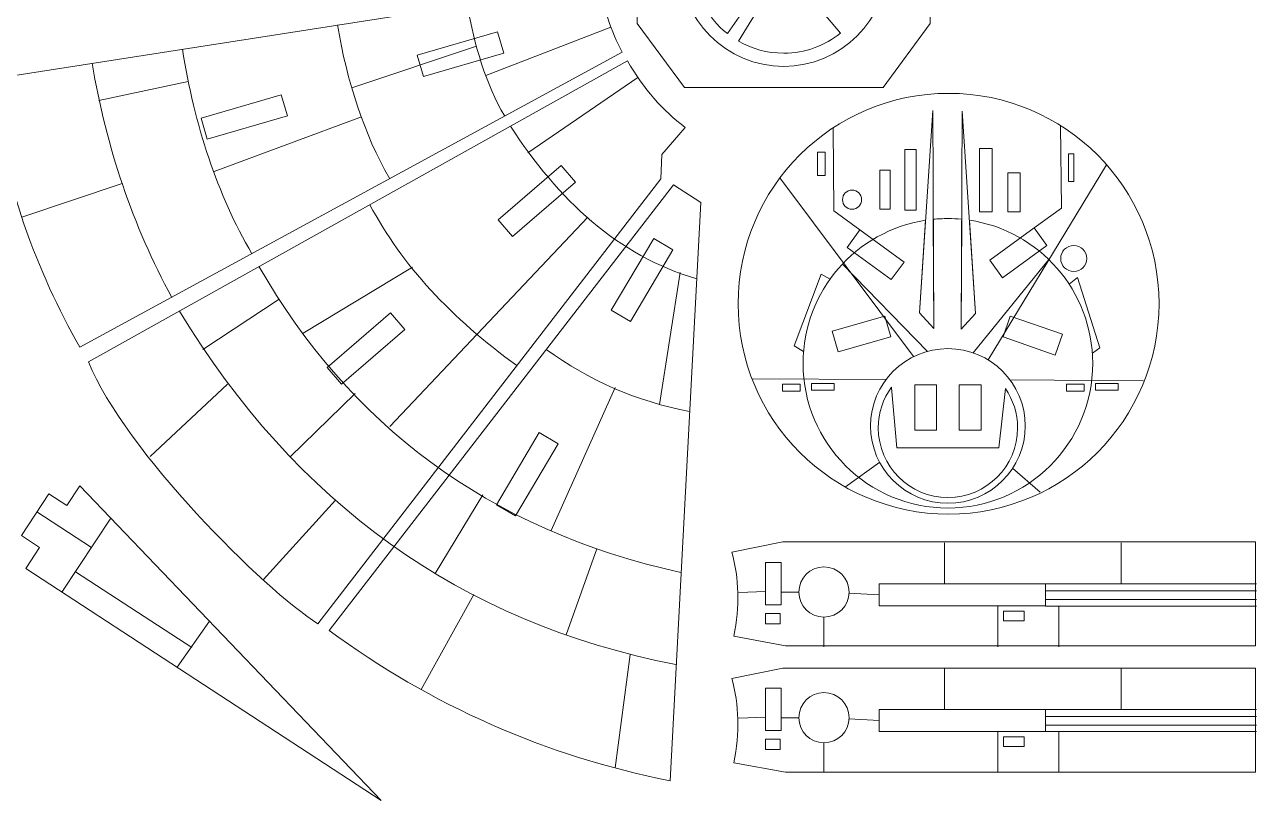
# Model space of a CAD drawing. Header units: millimetres. Extents: x -90 to 387, y 0 to 275.
# Drawn here: x 5.5 to 193.7, y 0 to 118.6 of the extents above; entities that cross this region are included whole.
import ezdxf

# ---------------------------------------------------------------- set-up
doc = ezdxf.new("R2010")
doc.units = ezdxf.units.MM
doc.layers.add('Layer 1', color=7, linetype='Continuous')

msp = doc.modelspace()

# ---------------------------------------------------------------- linework, layer by layer
at = {"layer": 'Layer 1', "color": 114, "lineweight": 20}
for points in [[(126.61, 95.51), (127.8, 95.51), (127.8, 99.08), (126.61, 99.08), (126.61, 95.51)], [(139.97, 90.21), (141.69, 90.21), (141.69, 99.47), (139.97, 99.47), (139.97, 90.21)], [(151.35, 89.95), (153.33, 89.95), (153.33, 99.61), (151.35, 99.61), (151.35, 89.95)], [(164.97, 94.58), (165.77, 94.58), (165.77, 98.81), (164.97, 98.81), (164.97, 94.58)], [(136.13, 90.35), (137.72, 90.35), (137.72, 96.3), (136.13, 96.3), (136.13, 90.35)], [(155.71, 89.95), (157.57, 89.95), (157.57, 95.9), (155.71, 95.9), (155.71, 89.95)], [(121.25, 62.56), (123.96, 62.56), (123.96, 63.62), (121.25, 63.62), (121.25, 62.56)], [(125.68, 62.7), (129.19, 62.7), (129.19, 63.69), (125.68, 63.69), (125.68, 62.7)], [(164.64, 62.56), (167.36, 62.56), (167.36, 63.62), (164.64, 63.62), (164.64, 62.56)], [(169.07, 62.7), (172.58, 62.7), (172.58, 63.69), (169.07, 63.69), (169.07, 62.7)]]:
    msp.add_lwpolyline(points, close=True, dxfattribs=at)
at = {"layer": 'Layer 1', "color": 240, "lineweight": 20}
for points in [[(141.47, 56.59), (144.81, 56.59), (144.81, 63.51), (141.47, 63.51), (141.47, 56.59)], [(148.28, 56.59), (151.62, 56.59), (151.62, 63.51), (148.28, 63.51), (148.28, 56.59)]]:
    msp.add_lwpolyline(points, close=True, dxfattribs=at)
at = {"layer": 'Layer 1', "color": 250, "lineweight": 20}
msp.add_ellipse((146.65, 75.9), major_axis=(0, 32.15), ratio=1, dxfattribs=at)
at = {"layer": 'Layer 1', "color": 114, "lineweight": 20}
for centre, major_axis in [((131.9, 91.8), (0, 1.46)), ((165.77, 82.81), (0, 1.99)), ((146.55, 57.22), (0, 11.82))]:
    msp.add_ellipse(centre, major_axis=major_axis, ratio=1, dxfattribs=at)
at = {"layer": 'Layer 1', "color": 250, "lineweight": 20}
for points, knots in [([(99.09, 137.58), (99.09, 137.58), (106.12, 147.12), (106.12, 147.12), (106.12, 147.12), (106.12, 147.12), (137.1, 147.12), (137.1, 147.12), (137.1, 147.12), (137.1, 147.12), (143.82, 138.01), (143.82, 138.01), (143.82, 138.01), (143.82, 138.01), (143.82, 118.72), (143.82, 118.72), (143.82, 118.72), (143.82, 118.72), (136.63, 108.96), (136.63, 108.96), (136.63, 108.96), (136.63, 108.96), (106.28, 108.96), (106.28, 108.96), (106.28, 108.96), (106.28, 108.96), (99.09, 118.72), (99.09, 118.72), (99.09, 118.72), (99.09, 118.72), (99.09, 137.58), (99.09, 137.58)], [0, 0, 0, 0, 0.111111, 0.111111, 0.111111, 0.111111, 0.222222, 0.222222, 0.222222, 0.222222, 0.333333, 0.333333, 0.333333, 0.333333, 0.444444, 0.444444, 0.444444, 0.444444, 0.555556, 0.555556, 0.555556, 0.555556, 0.666667, 0.666667, 0.666667, 0.666667, 0.777778, 0.777778, 0.777778, 0.777778, 1, 1, 1, 1]), ([(93.22, 124.74), (93.96, 121.08), (95.06, 117.57), (96.8, 114.33), (96.8, 114.33), (96.8, 114.33), (13.94, 69.24), (13.94, 69.24), (13.94, 69.24), (7.28, 80.85), (2.44, 94.3), (0, 110.18), (0, 110.18), (0, 110.18), (93.22, 124.74), (93.22, 124.74)], [0, 0, 0, 0, 0.2, 0.2, 0.2, 0.2, 0.4, 0.4, 0.4, 0.4, 0.6, 0.6, 0.6, 0.6, 1, 1, 1, 1]), ([(15.26, 67.01), (15.26, 67.01), (97.61, 113.01), (97.61, 113.01), (97.61, 113.01), (100.03, 108.75), (103, 105.42), (106.41, 102.82), (106.41, 102.82), (106.41, 102.82), (102.85, 98.7), (102.85, 98.7), (102.85, 98.7), (102.85, 98.7), (102.71, 94.98), (102.71, 94.98), (102.71, 94.98), (102.71, 94.98), (50.3, 26.99), (50.3, 26.99), (50.3, 26.99), (42.1, 32.14), (20.77, 53.38), (15.26, 67.01)], [0, 0, 0, 0, 0.142857, 0.142857, 0.142857, 0.142857, 0.285714, 0.285714, 0.285714, 0.285714, 0.428571, 0.428571, 0.428571, 0.428571, 0.571429, 0.571429, 0.571429, 0.571429, 0.714286, 0.714286, 0.714286, 0.714286, 1, 1, 1, 1]), ([(52.04, 25.96), (67.6, 14.54), (85.04, 6.76), (104.09, 3), (104.09, 3), (104.09, 3), (108.8, 91.38), (108.8, 91.38), (108.8, 91.38), (108.8, 91.38), (104.6, 94.07), (104.6, 94.07), (104.6, 94.07), (104.6, 94.07), (52.04, 25.96), (52.04, 25.96)], [0, 0, 0, 0, 0.2, 0.2, 0.2, 0.2, 0.4, 0.4, 0.4, 0.4, 0.6, 0.6, 0.6, 0.6, 1, 1, 1, 1]), ([(5.01, 40.47), (5.01, 40.47), (9.17, 46.85), (9.17, 46.85), (9.17, 46.85), (9.17, 46.85), (11.93, 45.05), (11.93, 45.05), (11.93, 45.05), (11.93, 45.05), (13.92, 48.09), (13.92, 48.09), (13.92, 48.09), (13.92, 48.09), (59.96, 0), (59.96, 0), (59.96, 0), (59.96, 0), (5.65, 35.42), (5.65, 35.42), (5.65, 35.42), (5.65, 35.42), (7.77, 38.66), (7.77, 38.66), (7.77, 38.66), (7.77, 38.66), (5.01, 40.47), (5.01, 40.47)], [0, 0, 0, 0, 0.125, 0.125, 0.125, 0.125, 0.25, 0.25, 0.25, 0.25, 0.375, 0.375, 0.375, 0.375, 0.5, 0.5, 0.5, 0.5, 0.625, 0.625, 0.625, 0.625, 0.75, 0.75, 0.75, 0.75, 1, 1, 1, 1]), ([(113.84, 25.1), (114.74, 29.65), (114.65, 33.94), (113.55, 37.93), (113.55, 37.93), (113.55, 37.93), (121.33, 39.53), (121.33, 39.53), (121.33, 39.53), (121.33, 39.53), (193.53, 39.53), (193.53, 39.53), (193.53, 39.53), (193.53, 39.53), (193.53, 23.64), (193.53, 23.64), (193.53, 23.64), (193.53, 23.64), (121.75, 23.64), (121.75, 23.64), (121.75, 23.64), (121.75, 23.64), (113.84, 25.1), (113.84, 25.1)], [0, 0, 0, 0, 0.142857, 0.142857, 0.142857, 0.142857, 0.285714, 0.285714, 0.285714, 0.285714, 0.428571, 0.428571, 0.428571, 0.428571, 0.571429, 0.571429, 0.571429, 0.571429, 0.714286, 0.714286, 0.714286, 0.714286, 1, 1, 1, 1]), ([(113.84, 5.76), (114.74, 10.32), (114.65, 14.6), (113.55, 18.6), (113.55, 18.6), (113.55, 18.6), (121.33, 20.2), (121.33, 20.2), (121.33, 20.2), (121.33, 20.2), (193.53, 20.2), (193.53, 20.2), (193.53, 20.2), (193.53, 20.2), (193.53, 4.3), (193.53, 4.3), (193.53, 4.3), (193.53, 4.3), (121.75, 4.3), (121.75, 4.3), (121.75, 4.3), (121.75, 4.3), (113.84, 5.76), (113.84, 5.76)], [0, 0, 0, 0, 0.142857, 0.142857, 0.142857, 0.142857, 0.285714, 0.285714, 0.285714, 0.285714, 0.428571, 0.428571, 0.428571, 0.428571, 0.571429, 0.571429, 0.571429, 0.571429, 0.714286, 0.714286, 0.714286, 0.714286, 1, 1, 1, 1])]:
    msp.add_open_spline(points, degree=3, knots=knots, dxfattribs=at)
at = {"layer": 'Layer 1', "color": 114, "lineweight": 20}
for points, knots in [([(121.46, 112.17), (130.22, 112.17), (137.33, 119.28), (137.33, 128.04), (137.33, 128.04), (137.33, 136.81), (130.22, 143.91), (121.46, 143.91), (121.46, 143.91), (112.69, 143.91), (105.58, 136.81), (105.58, 128.04), (105.58, 128.04), (105.58, 119.28), (112.69, 112.17), (121.46, 112.17)], [0, 0, 0, 0, 0.2, 0.2, 0.2, 0.2, 0.4, 0.4, 0.4, 0.4, 0.6, 0.6, 0.6, 0.6, 1, 1, 1, 1]), ([(112.95, 138.98), (112.95, 138.98), (117.21, 132.75), (117.21, 132.75), (117.21, 132.75), (115.93, 131.59), (115.12, 129.91), (115.12, 128.04), (115.12, 128.04), (115.12, 126.2), (115.91, 124.53), (117.17, 123.38), (117.17, 123.38), (117.17, 123.38), (112.87, 117.17), (112.87, 117.17), (112.87, 117.17), (109.66, 119.7), (107.6, 123.63), (107.6, 128.04), (107.6, 128.04), (107.6, 132.49), (109.69, 136.44), (112.95, 138.98)], [0, 0, 0, 0, 0.142857, 0.142857, 0.142857, 0.142857, 0.285714, 0.285714, 0.285714, 0.285714, 0.428571, 0.428571, 0.428571, 0.428571, 0.571429, 0.571429, 0.571429, 0.571429, 0.714286, 0.714286, 0.714286, 0.714286, 1, 1, 1, 1]), ([(121.46, 121.71), (122.89, 121.71), (124.22, 122.19), (125.28, 122.99), (125.28, 122.99), (125.28, 122.99), (130.14, 117.25), (130.14, 117.25), (130.14, 117.25), (127.76, 115.34), (124.74, 114.19), (121.46, 114.19), (121.46, 114.19), (118.93, 114.19), (116.56, 114.86), (114.53, 116.04), (114.53, 116.04), (114.53, 116.04), (118.46, 122.46), (118.46, 122.46), (118.46, 122.46), (119.35, 121.98), (120.37, 121.71), (121.46, 121.71)], [0, 0, 0, 0, 0.142857, 0.142857, 0.142857, 0.142857, 0.285714, 0.285714, 0.285714, 0.285714, 0.428571, 0.428571, 0.428571, 0.428571, 0.571429, 0.571429, 0.571429, 0.571429, 0.714286, 0.714286, 0.714286, 0.714286, 1, 1, 1, 1]), ([(144.22, 105.45), (144.22, 105.45), (144.38, 72.11), (144.38, 72.11), (144.38, 72.11), (144.38, 72.11), (142.19, 74.49), (142.19, 74.49), (142.19, 74.49), (142.19, 74.49), (144.22, 105.45), (144.22, 105.45)], [0, 0, 0, 0, 0.25, 0.25, 0.25, 0.25, 0.5, 0.5, 0.5, 0.5, 1, 1, 1, 1]), ([(148.73, 105.35), (148.73, 105.35), (148.58, 72.01), (148.58, 72.01), (148.58, 72.01), (148.58, 72.01), (150.76, 74.39), (150.76, 74.39), (150.76, 74.39), (150.76, 74.39), (148.73, 105.35), (148.73, 105.35)], [0, 0, 0, 0, 0.25, 0.25, 0.25, 0.25, 0.5, 0.5, 0.5, 0.5, 1, 1, 1, 1]), ([(133.08, 87.18), (133.08, 87.18), (129.12, 90.08), (129.12, 90.08), (129.12, 90.08), (129.12, 90.08), (129, 102.77), (129, 102.77)], [0, 0, 0, 0, 0.333333, 0.333333, 0.333333, 0.333333, 1, 1, 1, 1]), ([(159.73, 87.48), (159.73, 87.48), (163.91, 90.48), (163.91, 90.48), (163.91, 90.48), (163.91, 90.48), (163.74, 103.13), (163.74, 103.13)], [0, 0, 0, 0, 0.333333, 0.333333, 0.333333, 0.333333, 1, 1, 1, 1]), ([(146.54, 44.67), (158.76, 44.67), (168.66, 54.57), (168.66, 66.79), (168.66, 66.79), (168.66, 77.89), (160.49, 87.08), (149.83, 88.67), (149.83, 88.67), (149.83, 88.67), (150.76, 74.39), (150.76, 74.39), (150.76, 74.39), (150.76, 74.39), (148.58, 72.01), (148.58, 72.01), (148.58, 72.01), (148.58, 72.01), (148.66, 88.81), (148.66, 88.81), (148.66, 88.81), (147.96, 88.88), (147.25, 88.91), (146.54, 88.91), (146.54, 88.91), (145.78, 88.91), (145.04, 88.88), (144.3, 88.8), (144.3, 88.8), (144.3, 88.8), (144.38, 72.11), (144.38, 72.11), (144.38, 72.11), (144.38, 72.11), (142.19, 74.49), (142.19, 74.49), (142.19, 74.49), (142.19, 74.49), (143.12, 88.65), (143.12, 88.65), (143.12, 88.65), (132.53, 87.01), (124.42, 77.85), (124.42, 66.79), (124.42, 66.79), (124.42, 54.57), (134.32, 44.67), (146.54, 44.67)], [0, 0, 0, 0, 0.076923, 0.076923, 0.076923, 0.076923, 0.153846, 0.153846, 0.153846, 0.153846, 0.230769, 0.230769, 0.230769, 0.230769, 0.307692, 0.307692, 0.307692, 0.307692, 0.384615, 0.384615, 0.384615, 0.384615, 0.461538, 0.461538, 0.461538, 0.461538, 0.538462, 0.538462, 0.538462, 0.538462, 0.615385, 0.615385, 0.615385, 0.615385, 0.692308, 0.692308, 0.692308, 0.692308, 0.769231, 0.769231, 0.769231, 0.769231, 0.846154, 0.846154, 0.846154, 0.846154, 1, 1, 1, 1]), ([(124.49, 68.61), (124.49, 68.61), (123.07, 69.44), (123.07, 69.44), (123.07, 69.44), (123.07, 69.44), (127.17, 80.42), (127.17, 80.42), (127.17, 80.42), (127.17, 80.42), (128.55, 79.66), (128.55, 79.66)], [0, 0, 0, 0, 0.25, 0.25, 0.25, 0.25, 0.5, 0.5, 0.5, 0.5, 1, 1, 1, 1]), ([(168.61, 68.34), (168.61, 68.34), (169.77, 69.18), (169.77, 69.18), (169.77, 69.18), (169.77, 69.18), (166.33, 79.89), (166.33, 79.89), (166.33, 79.89), (166.33, 79.89), (165.08, 78.87), (165.08, 78.87)], [0, 0, 0, 0, 0.25, 0.25, 0.25, 0.25, 0.5, 0.5, 0.5, 0.5, 1, 1, 1, 1]), ([(118.7, 29.9), (118.7, 29.9), (118.7, 36.33), (118.7, 36.33), (118.7, 36.33), (118.7, 36.33), (121.08, 36.33), (121.08, 36.33), (121.08, 36.33), (121.08, 36.33), (121.08, 29.9), (121.08, 29.9), (121.08, 29.9), (121.08, 29.9), (118.7, 29.9), (118.7, 29.9)], [0, 0, 0, 0, 0.2, 0.2, 0.2, 0.2, 0.4, 0.4, 0.4, 0.4, 0.6, 0.6, 0.6, 0.6, 1, 1, 1, 1]), ([(131.44, 31.83), (131.44, 33.95), (129.72, 35.67), (127.6, 35.67), (127.6, 35.67), (125.49, 35.67), (123.77, 33.95), (123.77, 31.83), (123.77, 31.83), (123.77, 29.71), (125.49, 28), (127.6, 28), (127.6, 28), (129.72, 28), (131.44, 29.71), (131.44, 31.83)], [0, 0, 0, 0, 0.2, 0.2, 0.2, 0.2, 0.4, 0.4, 0.4, 0.4, 0.6, 0.6, 0.6, 0.6, 1, 1, 1, 1]), ([(118.7, 26.98), (118.7, 26.98), (118.7, 28.57), (118.7, 28.57), (118.7, 28.57), (118.7, 28.57), (120.9, 28.57), (120.9, 28.57), (120.9, 28.57), (120.9, 28.57), (120.9, 26.98), (120.9, 26.98), (120.9, 26.98), (120.9, 26.98), (118.7, 26.98), (118.7, 26.98)], [0, 0, 0, 0, 0.2, 0.2, 0.2, 0.2, 0.4, 0.4, 0.4, 0.4, 0.6, 0.6, 0.6, 0.6, 1, 1, 1, 1]), ([(155.03, 27.42), (155.03, 27.42), (155.03, 28.92), (155.03, 28.92), (155.03, 28.92), (155.03, 28.92), (158.21, 28.92), (158.21, 28.92), (158.21, 28.92), (158.21, 28.92), (158.21, 27.42), (158.21, 27.42), (158.21, 27.42), (158.21, 27.42), (155.03, 27.42), (155.03, 27.42)], [0, 0, 0, 0, 0.2, 0.2, 0.2, 0.2, 0.4, 0.4, 0.4, 0.4, 0.6, 0.6, 0.6, 0.6, 1, 1, 1, 1]), ([(118.7, 10.7), (118.7, 10.7), (118.7, 17.13), (118.7, 17.13), (118.7, 17.13), (118.7, 17.13), (121.08, 17.13), (121.08, 17.13), (121.08, 17.13), (121.08, 17.13), (121.08, 10.7), (121.08, 10.7), (121.08, 10.7), (121.08, 10.7), (118.7, 10.7), (118.7, 10.7)], [0, 0, 0, 0, 0.2, 0.2, 0.2, 0.2, 0.4, 0.4, 0.4, 0.4, 0.6, 0.6, 0.6, 0.6, 1, 1, 1, 1]), ([(131.44, 12.63), (131.44, 14.75), (129.72, 16.47), (127.6, 16.47), (127.6, 16.47), (125.49, 16.47), (123.77, 14.75), (123.77, 12.63), (123.77, 12.63), (123.77, 10.51), (125.49, 8.8), (127.6, 8.8), (127.6, 8.8), (129.72, 8.8), (131.44, 10.51), (131.44, 12.63)], [0, 0, 0, 0, 0.2, 0.2, 0.2, 0.2, 0.4, 0.4, 0.4, 0.4, 0.6, 0.6, 0.6, 0.6, 1, 1, 1, 1]), ([(155.03, 8.22), (155.03, 8.22), (155.03, 9.72), (155.03, 9.72), (155.03, 9.72), (155.03, 9.72), (158.21, 9.72), (158.21, 9.72), (158.21, 9.72), (158.21, 9.72), (158.21, 8.22), (158.21, 8.22), (158.21, 8.22), (158.21, 8.22), (155.03, 8.22), (155.03, 8.22)], [0, 0, 0, 0, 0.2, 0.2, 0.2, 0.2, 0.4, 0.4, 0.4, 0.4, 0.6, 0.6, 0.6, 0.6, 1, 1, 1, 1]), ([(118.7, 7.78), (118.7, 7.78), (118.7, 9.37), (118.7, 9.37), (118.7, 9.37), (118.7, 9.37), (120.9, 9.37), (120.9, 9.37), (120.9, 9.37), (120.9, 9.37), (120.9, 7.78), (120.9, 7.78), (120.9, 7.78), (120.9, 7.78), (118.7, 7.78), (118.7, 7.78)], [0, 0, 0, 0, 0.2, 0.2, 0.2, 0.2, 0.4, 0.4, 0.4, 0.4, 0.6, 0.6, 0.6, 0.6, 1, 1, 1, 1])]:
    msp.add_open_spline(points, degree=3, knots=knots, dxfattribs=at)
for points in [[(73.06, 121.59), (74.26, 115.35), (75.91, 109.46), (78.85, 104.57)], [(53.28, 118.5), (54.77, 109.81), (57.3, 101.87), (61.27, 95)], [(75.97, 110.78), (75.97, 110.78), (95.03, 118.17), (95.03, 118.17)], [(29.59, 114.8), (31.48, 103.11), (34.91, 92.61), (40.21, 83.54)], [(55.48, 108.87), (55.48, 108.87), (74.5, 115.26), (74.5, 115.26)], [(15.81, 112.65), (17.95, 99.71), (22.05, 87.81), (27.96, 76.87)], [(30.5, 109.85), (30.5, 109.85), (16.85, 106.98), (16.85, 106.98)], [(99.19, 110.47), (99.19, 110.47), (82.36, 98.98), (82.36, 98.98)], [(56.95, 104.48), (56.95, 104.48), (34.47, 96.13), (34.47, 96.13)], [(79.73, 103.02), (87.03, 91.76), (96.07, 83.28), (108.17, 79.7)], [(152.67, 67.33), (152.67, 67.33), (170.76, 97.13), (170.76, 97.13)], [(20.39, 94.25), (20.39, 94.25), (5.05, 89.11), (5.05, 89.11)], [(141.31, 67.81), (141.31, 67.81), (120.88, 95.12), (120.88, 95.12)], [(58.25, 91.02), (63.09, 81.81), (70.71, 73.66), (80.71, 66.44)], [(91.52, 89.13), (91.52, 89.13), (61.26, 57.14), (61.26, 57.14)], [(41.32, 81.56), (55.09, 57.61), (76, 41.41), (105.76, 34.82)], [(64.75, 81.51), (64.75, 81.51), (48.03, 71.42), (48.03, 71.42)], [(143.41, 68.62), (143.41, 68.62), (130.43, 81.95), (130.43, 81.95)], [(150.39, 68.4), (150.39, 68.4), (161.96, 82.66), (161.96, 82.66)], [(105.62, 80.67), (105.62, 80.67), (102.48, 60.5), (102.48, 60.5)], [(44.39, 76.58), (44.39, 76.58), (32.74, 68.91), (32.74, 68.91)], [(29.14, 74.76), (46.91, 45.54), (71.96, 27.18), (105, 20.76)], [(85.19, 68.92), (91.75, 64.15), (99.03, 60.96), (107.08, 59.42)], [(137.09, 64.3), (137.09, 64.3), (116.58, 64.41), (116.58, 64.41)], [(155.99, 64.27), (155.99, 64.27), (176.41, 64.1), (176.41, 64.1)], [(36.46, 63.6), (36.46, 63.6), (24.66, 52.56), (24.66, 52.56)], [(55.99, 62.16), (55.99, 62.16), (46, 52.43), (46, 52.43)], [(95.72, 63.12), (95.72, 63.12), (85.93, 41.24), (85.93, 41.24)], [(136.14, 51.71), (136.14, 51.71), (130.9, 47.93), (130.9, 47.93)], [(156.41, 50.77), (156.41, 50.77), (160.66, 47.12), (160.66, 47.12)], [(52.96, 45.87), (52.96, 45.87), (41.91, 33.71), (41.91, 33.71)], [(75.47, 46.7), (75.47, 46.7), (68.21, 34.69), (68.21, 34.69)], [(7.35, 44.07), (7.35, 44.07), (15.7, 38.62), (15.7, 38.62)], [(18.68, 43.12), (18.68, 43.12), (11.18, 31.81), (11.18, 31.81)], [(92.91, 38.43), (92.91, 38.43), (88.22, 25.3), (88.22, 25.3)], [(146.04, 39.36), (146.04, 39.36), (146.04, 33.1), (146.04, 33.1)], [(173.02, 39.36), (173.02, 39.36), (173.02, 33.1), (173.02, 33.1)], [(13.26, 34.95), (13.26, 34.95), (31.06, 23.34), (31.06, 23.34)], [(161.47, 33.1), (161.47, 33.1), (193.67, 33.1), (193.67, 33.1)], [(161.47, 32), (161.47, 32), (193.67, 32), (193.67, 32)], [(74.14, 31.46), (74.14, 31.46), (66.06, 16.92), (66.06, 16.92)], [(114.58, 31.78), (114.58, 31.78), (118.7, 31.92), (118.7, 31.92)], [(121.08, 31.83), (121.08, 31.83), (123.77, 31.83), (123.77, 31.83)], [(131.39, 31.65), (131.39, 31.65), (136.03, 31.43), (136.03, 31.43)], [(161.47, 30.7), (161.47, 30.7), (193.67, 30.7), (193.67, 30.7)], [(154.15, 29.75), (154.15, 29.75), (154.15, 23.46), (154.15, 23.46)], [(161.47, 29.7), (161.47, 29.7), (193.67, 29.7), (193.67, 29.7)], [(163.5, 23.46), (163.5, 23.46), (163.5, 29.75), (163.5, 29.75)], [(28.77, 20.34), (28.77, 20.34), (33.72, 27.41), (33.72, 27.41)], [(127.6, 23.46), (127.6, 23.46), (127.6, 28), (127.6, 28)], [(97.99, 22.31), (97.99, 22.31), (95.71, 4.98), (95.71, 4.98)], [(146.04, 20.16), (146.04, 20.16), (146.04, 13.9), (146.04, 13.9)], [(173.02, 20.16), (173.02, 20.16), (173.02, 13.9), (173.02, 13.9)], [(161.47, 13.9), (161.47, 13.9), (193.67, 13.9), (193.67, 13.9)], [(114.58, 12.58), (114.58, 12.58), (118.7, 12.72), (118.7, 12.72)], [(121.08, 12.63), (121.08, 12.63), (123.77, 12.63), (123.77, 12.63)], [(131.39, 12.45), (131.39, 12.45), (136.03, 12.23), (136.03, 12.23)], [(161.47, 12.8), (161.47, 12.8), (193.67, 12.8), (193.67, 12.8)], [(161.47, 11.5), (161.47, 11.5), (193.67, 11.5), (193.67, 11.5)], [(154.15, 10.55), (154.15, 10.55), (154.15, 4.26), (154.15, 4.26)], [(161.47, 10.5), (161.47, 10.5), (193.67, 10.5), (193.67, 10.5)], [(163.5, 4.26), (163.5, 4.26), (163.5, 10.55), (163.5, 10.55)], [(127.6, 4.26), (127.6, 4.26), (127.6, 8.8), (127.6, 8.8)]]:
    msp.add_open_spline(points, degree=3, dxfattribs=at)
at = {"layer": 'Layer 1', "color": 240, "lineweight": 20}
for points, knots in [([(77.74, 117.43), (77.74, 117.43), (78.68, 114.21), (78.68, 114.21), (78.68, 114.21), (78.68, 114.21), (66.42, 110.64), (66.42, 110.64), (66.42, 110.64), (66.42, 110.64), (65.48, 113.86), (65.48, 113.86), (65.48, 113.86), (65.48, 113.86), (77.74, 117.43), (77.74, 117.43)], [0, 0, 0, 0, 0.2, 0.2, 0.2, 0.2, 0.4, 0.4, 0.4, 0.4, 0.6, 0.6, 0.6, 0.6, 1, 1, 1, 1]), ([(32.46, 104.25), (32.46, 104.25), (33.4, 101.03), (33.4, 101.03), (33.4, 101.03), (33.4, 101.03), (45.63, 104.59), (45.63, 104.59), (45.63, 104.59), (45.63, 104.59), (44.69, 107.81), (44.69, 107.81), (44.69, 107.81), (44.69, 107.81), (32.46, 104.25), (32.46, 104.25)], [0, 0, 0, 0, 0.2, 0.2, 0.2, 0.2, 0.4, 0.4, 0.4, 0.4, 0.6, 0.6, 0.6, 0.6, 1, 1, 1, 1]), ([(87.46, 97.02), (87.46, 97.02), (89.67, 94.46), (89.67, 94.46), (89.67, 94.46), (89.67, 94.46), (80.04, 86.16), (80.04, 86.16), (80.04, 86.16), (80.04, 86.16), (77.84, 88.71), (77.84, 88.71), (77.84, 88.71), (77.84, 88.71), (87.46, 97.02), (87.46, 97.02)], [0, 0, 0, 0, 0.2, 0.2, 0.2, 0.2, 0.4, 0.4, 0.4, 0.4, 0.6, 0.6, 0.6, 0.6, 1, 1, 1, 1]), ([(133.08, 87.18), (133.08, 87.18), (131.13, 84.51), (131.13, 84.51), (131.13, 84.51), (131.13, 84.51), (137.9, 79.58), (137.9, 79.58), (137.9, 79.58), (137.9, 79.58), (139.85, 82.24), (139.85, 82.24), (139.85, 82.24), (139.85, 82.24), (133.08, 87.18), (133.08, 87.18)], [0, 0, 0, 0, 0.2, 0.2, 0.2, 0.2, 0.4, 0.4, 0.4, 0.4, 0.6, 0.6, 0.6, 0.6, 1, 1, 1, 1]), ([(159.73, 87.48), (159.73, 87.48), (161.68, 84.81), (161.68, 84.81), (161.68, 84.81), (161.68, 84.81), (154.91, 79.88), (154.91, 79.88), (154.91, 79.88), (154.91, 79.88), (152.96, 82.54), (152.96, 82.54), (152.96, 82.54), (152.96, 82.54), (159.73, 87.48), (159.73, 87.48)], [0, 0, 0, 0, 0.2, 0.2, 0.2, 0.2, 0.4, 0.4, 0.4, 0.4, 0.6, 0.6, 0.6, 0.6, 1, 1, 1, 1]), ([(101.6, 85.86), (101.6, 85.86), (104.52, 84.14), (104.52, 84.14), (104.52, 84.14), (104.52, 84.14), (98.04, 73.17), (98.04, 73.17), (98.04, 73.17), (98.04, 73.17), (95.12, 74.89), (95.12, 74.89), (95.12, 74.89), (95.12, 74.89), (101.6, 85.86), (101.6, 85.86)], [0, 0, 0, 0, 0.2, 0.2, 0.2, 0.2, 0.4, 0.4, 0.4, 0.4, 0.6, 0.6, 0.6, 0.6, 1, 1, 1, 1]), ([(61.37, 74.49), (61.37, 74.49), (63.57, 71.94), (63.57, 71.94), (63.57, 71.94), (63.57, 71.94), (53.91, 63.6), (53.91, 63.6), (53.91, 63.6), (53.91, 63.6), (51.71, 66.15), (51.71, 66.15), (51.71, 66.15), (51.71, 66.15), (61.37, 74.49), (61.37, 74.49)], [0, 0, 0, 0, 0.2, 0.2, 0.2, 0.2, 0.4, 0.4, 0.4, 0.4, 0.6, 0.6, 0.6, 0.6, 1, 1, 1, 1]), ([(128.87, 71.73), (128.87, 71.73), (129.77, 68.55), (129.77, 68.55), (129.77, 68.55), (129.77, 68.55), (137.83, 70.84), (137.83, 70.84), (137.83, 70.84), (137.83, 70.84), (136.93, 74.02), (136.93, 74.02), (136.93, 74.02), (136.93, 74.02), (128.87, 71.73), (128.87, 71.73)], [0, 0, 0, 0, 0.2, 0.2, 0.2, 0.2, 0.4, 0.4, 0.4, 0.4, 0.6, 0.6, 0.6, 0.6, 1, 1, 1, 1]), ([(164.04, 71.23), (164.04, 71.23), (162.94, 68.05), (162.94, 68.05), (162.94, 68.05), (162.94, 68.05), (154.97, 70.84), (154.97, 70.84), (154.97, 70.84), (154.97, 70.84), (156.07, 74.02), (156.07, 74.02), (156.07, 74.02), (156.07, 74.02), (164.04, 71.23), (164.04, 71.23)], [0, 0, 0, 0, 0.2, 0.2, 0.2, 0.2, 0.4, 0.4, 0.4, 0.4, 0.6, 0.6, 0.6, 0.6, 1, 1, 1, 1]), ([(146.55, 46.28), (152.43, 46.28), (157.19, 51.04), (157.19, 56.92), (157.19, 56.92), (157.19, 59.15), (156.5, 61.23), (155.33, 62.94), (155.33, 62.94), (155.33, 62.94), (154.33, 53.88), (154.33, 53.88), (154.33, 53.88), (154.33, 53.88), (138.72, 53.88), (138.72, 53.88), (138.72, 53.88), (138.72, 53.88), (137.93, 63.02), (137.93, 63.02), (137.93, 63.02), (137.93, 63.02), (137.91, 63.13), (137.91, 63.13), (137.91, 63.13), (136.65, 61.38), (135.91, 59.24), (135.91, 56.92), (135.91, 56.92), (135.91, 51.04), (140.67, 46.28), (146.55, 46.28)], [0, 0, 0, 0, 0.111111, 0.111111, 0.111111, 0.111111, 0.222222, 0.222222, 0.222222, 0.222222, 0.333333, 0.333333, 0.333333, 0.333333, 0.444444, 0.444444, 0.444444, 0.444444, 0.555556, 0.555556, 0.555556, 0.555556, 0.666667, 0.666667, 0.666667, 0.666667, 0.777778, 0.777778, 0.777778, 0.777778, 1, 1, 1, 1]), ([(84.1, 56.23), (84.1, 56.23), (87.01, 54.51), (87.01, 54.51), (87.01, 54.51), (87.01, 54.51), (80.49, 43.47), (80.49, 43.47), (80.49, 43.47), (80.49, 43.47), (77.57, 45.19), (77.57, 45.19), (77.57, 45.19), (77.57, 45.19), (84.1, 56.23), (84.1, 56.23)], [0, 0, 0, 0, 0.2, 0.2, 0.2, 0.2, 0.4, 0.4, 0.4, 0.4, 0.6, 0.6, 0.6, 0.6, 1, 1, 1, 1]), ([(136.03, 33.1), (136.03, 33.1), (136.03, 29.75), (136.03, 29.75), (136.03, 29.75), (136.03, 29.75), (161.47, 29.75), (161.47, 29.75), (161.47, 29.75), (161.47, 29.75), (161.47, 33.1), (161.47, 33.1), (161.47, 33.1), (161.47, 33.1), (136.03, 33.1), (136.03, 33.1)], [0, 0, 0, 0, 0.2, 0.2, 0.2, 0.2, 0.4, 0.4, 0.4, 0.4, 0.6, 0.6, 0.6, 0.6, 1, 1, 1, 1]), ([(136.03, 13.9), (136.03, 13.9), (136.03, 10.55), (136.03, 10.55), (136.03, 10.55), (136.03, 10.55), (161.47, 10.55), (161.47, 10.55), (161.47, 10.55), (161.47, 10.55), (161.47, 13.9), (161.47, 13.9), (161.47, 13.9), (161.47, 13.9), (136.03, 13.9), (136.03, 13.9)], [0, 0, 0, 0, 0.2, 0.2, 0.2, 0.2, 0.4, 0.4, 0.4, 0.4, 0.6, 0.6, 0.6, 0.6, 1, 1, 1, 1])]:
    msp.add_open_spline(points, degree=3, knots=knots, dxfattribs=at)

doc.saveas('drawing.dxf')
